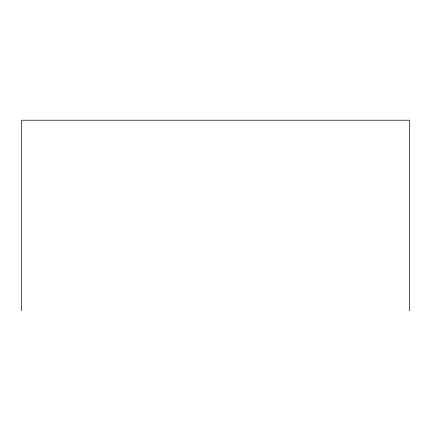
<?xml version="1.0" encoding="UTF-8"?>
<svg xmlns="http://www.w3.org/2000/svg" width="431" height="431" viewBox="0 0 431 431"><rect width="100%" height="100%" fill="white"/><g stroke="black" fill="none" stroke-linecap="round" stroke-linejoin="round"><path stroke-width="0.65" d="M409.45 310.778L409.45 120.222L21.55 120.222L21.55 310.778"/></g></svg>
